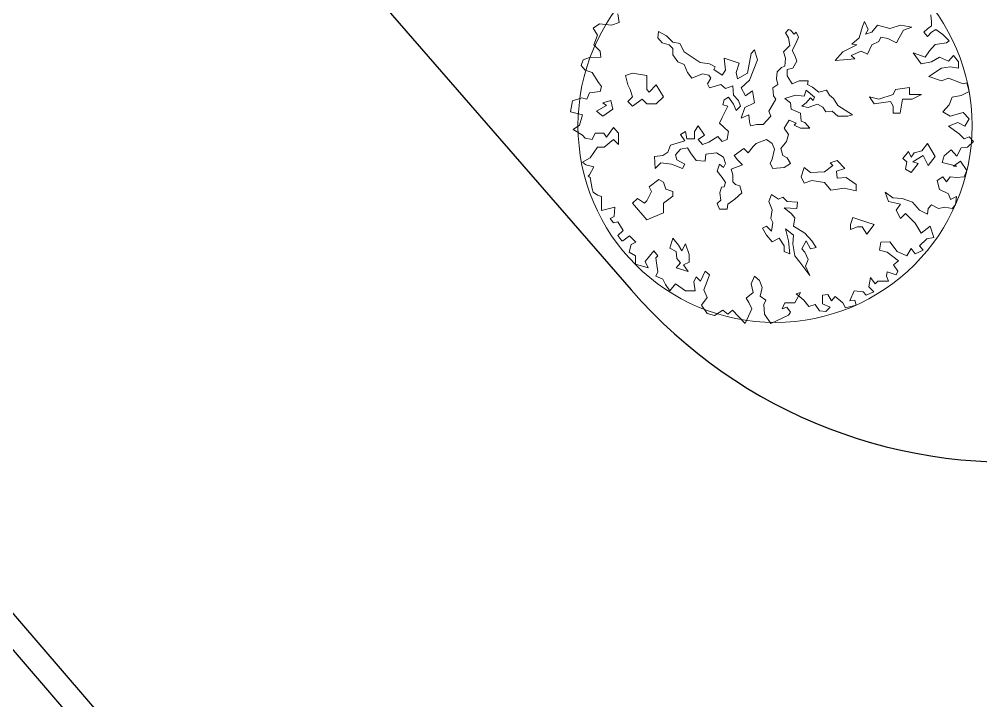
# Model space of a CAD drawing. Header units: millimetres. Extents: x 587797 to 2274247, y 1711 to 439204.
# Drawn here: x 2013631 to 2023236, y 260415 to 267228 of the extents above; entities that cross this region are included whole.
import ezdxf

# ---------------------------------------------------------------- set-up
doc = ezdxf.new("R2010")
doc.units = ezdxf.units.MM
doc.layers.add('finiture', color=7, linetype='Continuous', lineweight=20)

msp = doc.modelspace()

# ---------------------------------------------------------------- linework, layer by layer
for p, q in [((2018664.608, 255011.502), (1974112.592, 306717.375)), ((2018810.021, 255195.149), (1974465.319, 306745.625)), ((1983300.089, 306467.674), (2019745.401, 264522.149))]:
    msp.add_line(p, q)
msp.add_arc((2023519.723, 267801.553), 5000, 220.9864774, 332.5443274)
at = {"layer": 'finiture'}
for p, q in [((2019624.663, 267195.26), (2019610.374, 267281.028)), ((2022737.585, 267272.859), (2022745.75, 267203.428)), ((2019363.381, 267140.123), (2019426.66, 267183.007)), ((2019406.248, 267068.65), (2019363.381, 267140.123)), ((2019426.66, 267183.007), (2019547.095, 267168.712)), ((2019547.095, 267168.712), (2019624.663, 267195.26)), ((2022054.889, 267154.46), (2022020.105, 267041.667)), ((2022076.479, 267203.657), (2022054.889, 267154.46)), ((2022111.262, 267126.861), (2022076.479, 267203.657)), ((2022203.619, 267168.859), (2022147.245, 267098.063)), ((2022329.56, 267134.061), (2022203.619, 267168.859)), ((2022436.309, 267168.859), (2022329.56, 267134.061)), ((2022549.056, 267147.26), (2022436.309, 267168.859)), ((2022463.896, 267119.662), (2022549.056, 267147.26)), ((2022702.883, 267131.955), (2022668.182, 267097.239)), ((2022745.75, 267160.544), (2022702.883, 267131.955)), ((2022745.75, 267203.428), (2022745.75, 267160.544)), ((2019369.505, 266970.629), (2019406.248, 267068.65)), ((2020011.05, 267041.667), (2020018.247, 267105.263)), ((2020054.23, 266992.47), (2020011.05, 267041.667)), ((2020018.247, 267105.263), (2020096.21, 267063.265)), ((2020096.21, 267063.265), (2020159.78, 266999.669)), ((2021287.25, 267090.864), (2021314.837, 267126.861)), ((2021314.837, 267041.667), (2021287.25, 267090.864)), ((2021314.837, 267126.861), (2021336.427, 267119.662)), ((2021329.23, 266964.871), (2021314.837, 267041.667)), ((2021336.427, 267119.662), (2021371.21, 267077.664)), ((2021371.21, 267077.664), (2021392.8, 267098.063)), ((2021392.8, 267098.063), (2021414.39, 267048.866)), ((2021414.39, 267048.866), (2021392.8, 266992.47)), ((2022020.105, 267041.667), (2021949.338, 266978.07)), ((2022083.675, 267077.664), (2022111.262, 267126.861)), ((2022147.245, 267098.063), (2022083.675, 267077.664)), ((2022216.813, 267006.869), (2022238.402, 267048.866)), ((2022238.402, 267048.866), (2022309.169, 267034.467)), ((2022393.13, 266992.47), (2022421.916, 267041.667)), ((2022421.916, 267041.667), (2022463.896, 267119.662)), ((2022668.182, 267097.239), (2022702.883, 267054.355)), ((2022702.883, 267054.355), (2022745.75, 267097.239)), ((2022745.75, 267097.239), (2022788.616, 267125.828)), ((2022788.616, 267125.828), (2022858.019, 267076.818)), ((2022858.019, 267076.818), (2022921.298, 267013.513)), ((2019432.784, 266907.324), (2019369.505, 266970.629)), ((2020123.797, 266970.871), (2020054.23, 266992.47)), ((2020159.78, 266936.073), (2020123.797, 266970.871)), ((2020159.78, 266999.669), (2020230.547, 266985.27)), ((2020230.547, 266985.27), (2020272.527, 266901.275)), ((2021265.66, 266901.275), (2021329.23, 266964.871)), ((2021392.8, 266992.47), (2021350.82, 266914.474)), ((2021998.515, 266970.871), (2021858.181, 266901.275)), ((2021949.338, 266978.07), (2021998.515, 266970.871)), ((2022104.066, 266879.676), (2022147.245, 266970.871)), ((2022147.245, 266970.871), (2022216.813, 267006.869)), ((2022309.169, 267034.467), (2022393.13, 266992.47)), ((2022780.451, 266976.755), (2022723.296, 266913.45)), ((2022892.721, 266991.05), (2022780.451, 266976.755)), ((2022921.298, 267013.513), (2022892.721, 266991.05)), ((2019265.401, 266823.598), (2019328.68, 266844.019)), ((2019328.68, 266844.019), (2019440.949, 266850.145)), ((2019440.949, 266850.145), (2019432.784, 266907.324)), ((2020159.78, 266872.477), (2020159.78, 266936.073)), ((2020208.957, 266801.681), (2020159.78, 266872.477)), ((2020272.527, 266901.275), (2020434.451, 266795.681)), ((2020907.029, 266688.888), (2020941.812, 266886.876)), ((2020941.812, 266886.876), (2020976.596, 266921.674)), ((2020976.596, 266921.674), (2021005.382, 266823.28)), ((2021287.25, 266837.679), (2021265.66, 266901.275)), ((2021350.82, 266914.474), (2021378.407, 266865.277)), ((2021378.407, 266865.277), (2021399.997, 266808.881)), ((2021858.181, 266901.275), (2021780.218, 266816.08)), ((2021942.142, 266865.277), (2022041.695, 266908.475)), ((2021978.125, 266830.479), (2021942.142, 266865.277)), ((2022041.695, 266908.475), (2022104.066, 266879.676)), ((2022682.471, 266850.145), (2022562.036, 266893.029)), ((2022562.036, 266893.029), (2022639.604, 266780.714)), ((2022723.296, 266913.45), (2022682.471, 266850.145)), ((2022745.75, 266801.135), (2022823.318, 266850.145)), ((2022823.318, 266850.145), (2022915.174, 266809.303)), ((2022915.174, 266809.303), (2022964.165, 266864.44)), ((2022964.165, 266864.44), (2023013.155, 266801.135)), ((2019242.947, 266766.419), (2019265.401, 266823.598)), ((2019285.813, 266717.409), (2019242.947, 266766.419)), ((2020272.527, 266774.083), (2020208.957, 266801.681)), ((2020307.311, 266696.087), (2020272.527, 266774.083)), ((2020434.451, 266795.681), (2020525.608, 266781.282)), ((2020525.608, 266781.282), (2020581.982, 266752.484)), ((2020581.982, 266752.484), (2020568.788, 266724.886)), ((2020687.532, 266717.686), (2020674.338, 266837.679)), ((2020674.338, 266837.679), (2020821.869, 266788.482)), ((2020821.869, 266788.482), (2020794.282, 266696.087)), ((2021005.382, 266823.28), (2020927.419, 266619.292)), ((2021245.27, 266745.284), (2021280.053, 266759.684)), ((2021280.053, 266759.684), (2021287.25, 266837.679)), ((2021399.997, 266808.881), (2021358.017, 266739.285)), ((2021780.218, 266816.08), (2021865.378, 266823.28)), ((2021865.378, 266823.28), (2021978.125, 266830.479)), ((2022639.604, 266780.714), (2022745.75, 266801.135)), ((2022929.463, 266752.125), (2022843.73, 266737.83)), ((2023013.155, 266737.83), (2022929.463, 266752.125)), ((2023013.155, 266801.135), (2023013.155, 266737.83)), ((2019355.216, 266694.946), (2019285.813, 266717.409)), ((2019418.495, 266596.925), (2019355.216, 266694.946)), ((2019758.073, 266688.296), (2019687.251, 266665.578)), ((2019687.251, 266665.578), (2019711.304, 266570.7)), ((2019901.054, 266665.578), (2019758.073, 266688.296)), ((2019901.054, 266523.929), (2019901.054, 266665.578)), ((2020349.291, 266639.691), (2020307.311, 266696.087)), ((2020456.041, 266682.888), (2020349.291, 266639.691)), ((2020518.411, 266668.489), (2020456.041, 266682.888)), ((2020540.001, 266639.691), (2020518.411, 266668.489)), ((2020568.788, 266724.886), (2020652.748, 266668.489)), ((2020652.748, 266668.489), (2020687.532, 266717.686)), ((2020794.282, 266696.087), (2020807.475, 266632.491)), ((2020807.475, 266632.491), (2020907.029, 266688.888)), ((2021194.893, 266632.491), (2021202.09, 266703.287)), ((2021202.09, 266703.287), (2021245.27, 266745.284)), ((2021358.017, 266739.285), (2021301.643, 266724.886)), ((2021301.643, 266724.886), (2021301.643, 266661.29)), ((2021301.643, 266661.29), (2021350.82, 266583.294)), ((2022843.73, 266737.83), (2022717.172, 266654.104)), ((2022717.172, 266654.104), (2022843.73, 266611.22)), ((2019447.073, 266554.041), (2019418.495, 266596.925)), ((2019711.304, 266570.7), (2019735.357, 266523.929)), ((2019994.593, 266570.7), (2019923.771, 266499.876)), ((2020065.415, 266453.105), (2019994.593, 266570.7)), ((2020505.218, 266583.294), (2020540.001, 266639.691)), ((2020525.608, 266541.297), (2020505.218, 266583.294)), ((2020638.355, 266576.095), (2020525.608, 266541.297)), ((2020687.532, 266534.097), (2020638.355, 266576.095)), ((2020758.299, 266562.896), (2020687.532, 266534.097)), ((2020765.495, 266470.501), (2020758.299, 266562.896)), ((2020927.419, 266619.292), (2020843.459, 266541.297)), ((2021160.11, 266541.297), (2021209.286, 266576.095)), ((2021209.286, 266576.095), (2021194.893, 266632.491)), ((2021350.82, 266583.294), (2021421.587, 266612.093)), ((2021421.587, 266612.093), (2021512.744, 266612.093)), ((2021512.744, 266612.093), (2021505.547, 266576.095)), ((2021505.547, 266576.095), (2021554.724, 266548.496)), ((2022843.73, 266611.22), (2022915.174, 266639.809)), ((2022915.174, 266639.809), (2023062.145, 266582.631)), ((2023062.145, 266582.631), (2023096.847, 266590.799)), ((2023096.847, 266590.799), (2023119.3, 266505.031)), ((2019300.102, 266427.431), (2019328.68, 266490.736)), ((2019328.68, 266490.736), (2019432.784, 266505.031)), ((2019432.784, 266505.031), (2019447.073, 266554.041)), ((2019735.357, 266523.929), (2019758.073, 266453.105)), ((2019923.771, 266499.876), (2019901.054, 266523.929)), ((2020814.672, 266414.104), (2020765.495, 266470.501)), ((2020843.459, 266541.297), (2020885.439, 266463.302)), ((2020885.439, 266463.302), (2020956.206, 266513.698)), ((2020956.206, 266513.698), (2020976.596, 266393.706)), ((2021167.306, 266463.302), (2021160.11, 266541.297)), ((2021188.896, 266428.504), (2021167.306, 266463.302)), ((2021385.604, 266470.501), (2021280.053, 266435.703)), ((2021470.764, 266457.302), (2021385.604, 266470.501)), ((2021491.154, 266519.698), (2021470.764, 266457.302)), ((2021576.314, 266450.102), (2021491.154, 266519.698)), ((2021554.724, 266548.496), (2021618.294, 266499.299)), ((2021618.294, 266499.299), (2021696.257, 266519.698)), ((2021696.257, 266519.698), (2021723.844, 266470.501)), ((2021723.844, 266470.501), (2021765.825, 266435.703)), ((2022359.79, 266475.822), (2022218.146, 266429.051)), ((2022383.843, 266523.929), (2022359.79, 266475.822)), ((2022525.488, 266546.647), (2022383.843, 266523.929)), ((2022525.488, 266475.822), (2022525.488, 266546.647)), ((2022644.416, 266475.822), (2022525.488, 266475.822)), ((2022549.541, 266429.051), (2022644.416, 266475.822)), ((2023041.733, 266464.189), (2022949.876, 266449.894)), ((2023119.3, 266505.031), (2023041.733, 266464.189)), ((2019136.801, 266300.821), (2019159.255, 266413.136)), ((2019159.255, 266413.136), (2019251.112, 266441.726)), ((2019251.112, 266441.726), (2019300.102, 266427.431)), ((2019398.138, 266308.511), (2019496.492, 266364.907)), ((2019461.708, 266393.706), (2019539.672, 266414.104)), ((2019496.492, 266364.907), (2019461.708, 266393.706)), ((2019539.672, 266414.104), (2019560.062, 266330.11)), ((2019758.073, 266453.105), (2019711.304, 266404.998)), ((2019711.304, 266404.998), (2019758.073, 266358.227)), ((2019758.073, 266358.227), (2019852.948, 266429.051)), ((2019852.948, 266429.051), (2019901.054, 266380.944)), ((2019901.054, 266380.944), (2019994.593, 266380.944)), ((2019994.593, 266380.944), (2020065.415, 266453.105)), ((2020659.945, 266372.107), (2020674.338, 266421.304)), ((2020709.122, 266357.708), (2020659.945, 266372.107)), ((2020674.338, 266421.304), (2020716.318, 266450.102)), ((2020716.318, 266450.102), (2020765.495, 266379.307)), ((2020765.495, 266379.307), (2020794.282, 266315.71)), ((2020836.262, 266357.708), (2020814.672, 266414.104)), ((2020976.596, 266393.706), (2020878.242, 266344.509)), ((2021118.129, 266308.511), (2021152.913, 266364.907)), ((2021152.913, 266364.907), (2021188.896, 266428.504)), ((2021280.053, 266435.703), (2021336.427, 266393.706)), ((2021336.427, 266393.706), (2021343.623, 266330.11)), ((2021449.174, 266357.708), (2021491.154, 266393.706)), ((2021491.154, 266393.706), (2021534.334, 266442.903)), ((2021603.901, 266379.307), (2021512.744, 266344.509)), ((2021534.334, 266442.903), (2021561.921, 266414.104)), ((2021561.921, 266414.104), (2021576.314, 266450.102)), ((2021660.274, 266350.508), (2021603.901, 266379.307)), ((2021765.825, 266435.703), (2021809.004, 266364.907)), ((2021809.004, 266364.907), (2021956.535, 266273.713)), ((2022218.146, 266429.051), (2022123.271, 266453.105)), ((2022123.271, 266453.105), (2022171.376, 266380.944)), ((2022171.376, 266380.944), (2022335.737, 266404.998)), ((2022335.737, 266404.998), (2022359.79, 266358.227)), ((2022430.613, 266287.402), (2022454.665, 266429.051)), ((2022454.665, 266429.051), (2022549.541, 266429.051)), ((2022921.298, 266372.295), (2022858.019, 266300.821)), ((2022949.876, 266449.894), (2022921.298, 266372.295)), ((2019257.236, 266272.232), (2019136.801, 266300.821)), ((2019228.658, 266168.085), (2019257.236, 266272.232)), ((2019461.708, 266259.314), (2019398.138, 266308.511)), ((2019560.062, 266330.11), (2019461.708, 266259.314)), ((2020652.748, 266244.915), (2020709.122, 266357.708)), ((2020794.282, 266315.71), (2020836.262, 266357.708)), ((2020878.242, 266344.509), (2020843.459, 266237.715)), ((2020843.459, 266237.715), (2020920.222, 266273.713)), ((2020920.222, 266273.713), (2020927.419, 266202.917)), ((2021138.52, 266259.314), (2021118.129, 266308.511)), ((2021343.623, 266330.11), (2021434.78, 266288.112)), ((2021434.78, 266288.112), (2021441.977, 266210.117)), ((2021512.744, 266344.509), (2021449.174, 266357.708)), ((2021689.061, 266301.311), (2021660.274, 266350.508)), ((2021752.631, 266308.511), (2021689.061, 266301.311)), ((2021809.004, 266259.314), (2021752.631, 266308.511)), ((2021956.535, 266273.713), (2021907.358, 266259.314)), ((2022359.79, 266358.227), (2022359.79, 266287.402)), ((2022359.79, 266287.402), (2022430.613, 266287.402)), ((2022858.019, 266300.821), (2022929.463, 266257.937)), ((2022929.463, 266257.937), (2023062.145, 266294.695)), ((2023062.145, 266294.695), (2023119.3, 266231.39)), ((2020625.161, 266188.518), (2020652.748, 266244.915)), ((2020716.318, 266104.523), (2020625.161, 266188.518)), ((2020927.419, 266202.917), (2020934.616, 266160.92)), ((2020934.616, 266160.92), (2020998.186, 266175.319)), ((2020998.186, 266175.319), (2021061.756, 266175.319)), ((2021061.756, 266175.319), (2021138.52, 266259.314)), ((2021322.033, 266217.316), (2021272.857, 266139.321)), ((2021392.8, 266188.518), (2021322.033, 266217.316)), ((2021371.21, 266168.119), (2021392.8, 266188.518)), ((2021441.977, 266210.117), (2021477.96, 266195.718)), ((2021477.96, 266195.718), (2021527.137, 266139.321)), ((2021907.358, 266259.314), (2021809.004, 266259.314)), ((2023007.031, 266194.632), (2022915.174, 266159.916)), ((2023076.434, 266159.916), (2023007.031, 266194.632)), ((2023119.3, 266231.39), (2023076.434, 266159.916)), ((2019165.379, 266125.201), (2019228.658, 266168.085)), ((2019257.236, 266068.022), (2019165.379, 266125.201)), ((2019383.794, 266090.485), (2019355.216, 266027.18)), ((2019469.527, 266090.485), (2019383.794, 266090.485)), ((2019496.063, 266047.601), (2019469.527, 266090.485)), ((2019567.507, 266145.622), (2019496.063, 266047.601)), ((2019616.497, 266090.485), (2019567.507, 266145.622)), ((2019616.497, 265976.128), (2019616.497, 266090.485)), ((2020236.544, 266075.725), (2020286.92, 266104.523)), ((2020279.724, 266012.129), (2020236.544, 266075.725)), ((2020286.92, 266104.523), (2020300.114, 266033.727)), ((2020378.077, 266104.523), (2020412.861, 266160.92)), ((2020378.077, 266033.727), (2020378.077, 266104.523)), ((2020412.861, 266160.92), (2020476.431, 266068.525)), ((2020709.122, 266068.525), (2020716.318, 266104.523)), ((2021272.857, 266139.321), (2021314.837, 266075.725)), ((2021314.837, 266075.725), (2021294.446, 266004.929)), ((2021434.78, 266139.321), (2021371.21, 266168.119)), ((2021527.137, 266139.321), (2021434.78, 266139.321)), ((2022915.174, 266159.916), (2023019.279, 266082.317)), ((2023019.279, 266082.317), (2023070.31, 266033.306)), ((2019285.813, 266039.433), (2019257.236, 266068.022)), ((2019355.216, 266027.18), (2019285.813, 266039.433)), ((2019475.651, 265949.58), (2019567.507, 266027.18)), ((2019567.507, 266027.18), (2019616.497, 265976.128)), ((2020138.19, 265970.131), (2020279.724, 266012.129)), ((2020300.114, 266033.727), (2020378.077, 266033.727)), ((2020476.431, 266068.525), (2020412.861, 266026.528)), ((2020412.861, 266026.528), (2020456.041, 265977.331)), ((2020456.041, 265977.331), (2020518.411, 265998.93)), ((2020518.411, 265998.93), (2020610.768, 266055.326)), ((2020610.768, 266055.326), (2020652.748, 266004.929)), ((2020652.748, 266004.929), (2020701.925, 266026.528)), ((2020701.925, 266026.528), (2020709.122, 266068.525)), ((2020990.989, 265984.53), (2020963.402, 265955.732)), ((2021096.54, 266026.528), (2020990.989, 265984.53)), ((2021152.913, 265984.53), (2021096.54, 266026.528)), ((2021174.503, 265928.134), (2021152.913, 265984.53)), ((2021294.446, 266004.929), (2021238.073, 265935.333)), ((2022703.784, 265984.53), (2022647.41, 265913.735)), ((2022781.747, 265857.338), (2022703.784, 265984.53)), ((2023070.31, 266033.306), (2023119.3, 266053.727)), ((2023162.167, 266004.717), (2023105.012, 265949.58)), ((2023119.3, 266053.727), (2023162.167, 266004.717)), ((2019334.804, 265843.391), (2019406.248, 265949.58)), ((2019406.248, 265949.58), (2019475.651, 265949.58)), ((2020061.426, 265864.538), (2020110.603, 265899.336)), ((2020110.603, 265899.336), (2020138.19, 265970.131)), ((2020236.544, 265928.134), (2020187.367, 265871.737)), ((2020307.311, 265942.533), (2020236.544, 265928.134)), ((2020336.097, 265892.136), (2020307.311, 265942.533)), ((2020392.471, 265815.341), (2020336.097, 265892.136)), ((2020596.375, 265892.136), (2020490.824, 265878.937)), ((2020667.141, 265850.139), (2020596.375, 265892.136)), ((2020871.046, 265935.333), (2020772.692, 265864.538)), ((2020913.026, 265892.136), (2020871.046, 265935.333)), ((2020963.402, 265955.732), (2020913.026, 265892.136)), ((2021152.913, 265829.74), (2021174.503, 265928.134)), ((2021238.073, 265935.333), (2021258.463, 265864.538)), ((2022513.073, 265906.535), (2022456.7, 265835.739)), ((2022541.86, 265850.139), (2022513.073, 265906.535)), ((2022569.447, 265892.136), (2022541.86, 265850.139)), ((2022647.41, 265913.735), (2022569.447, 265892.136)), ((2022941.711, 265920.991), (2022872.308, 265863.812)), ((2022998.866, 265857.686), (2022941.711, 265920.991)), ((2023041.733, 265941.412), (2022998.866, 265857.686)), ((2023105.012, 265949.58), (2023041.733, 265941.412)), ((2019257.236, 265800.507), (2019334.804, 265843.391)), ((2019291.937, 265771.918), (2019257.236, 265800.507)), ((2019976.266, 265857.338), (2020061.426, 265864.538)), ((2019983.463, 265737.345), (2019976.266, 265857.338)), ((2020039.837, 265793.742), (2019983.463, 265737.345)), ((2020145.387, 265779.343), (2020039.837, 265793.742)), ((2020187.367, 265871.737), (2020201.76, 265822.54)), ((2020201.76, 265822.54), (2020279.724, 265779.343)), ((2020483.628, 265808.141), (2020392.471, 265815.341)), ((2020490.824, 265878.937), (2020483.628, 265808.141)), ((2020687.532, 265786.542), (2020667.141, 265850.139)), ((2020772.692, 265864.538), (2020807.475, 265822.54)), ((2020807.475, 265822.54), (2020856.652, 265773.343)), ((2021132.523, 265786.542), (2021152.913, 265829.74)), ((2021258.463, 265864.538), (2021301.643, 265842.939)), ((2021301.643, 265842.939), (2021336.427, 265786.542)), ((2021731.041, 265793.742), (2021801.808, 265815.341)), ((2021759.828, 265766.144), (2021731.041, 265793.742)), ((2021801.808, 265815.341), (2021878.572, 265737.345)), ((2022456.7, 265835.739), (2022498.68, 265800.942)), ((2022498.68, 265800.942), (2022485.486, 265730.146)), ((2022556.253, 265800.942), (2022661.803, 265864.538)), ((2022612.626, 265786.542), (2022556.253, 265800.942)), ((2022661.803, 265864.538), (2022710.98, 265766.144)), ((2022710.98, 265766.144), (2022781.747, 265857.338)), ((2022872.308, 265863.812), (2022851.895, 265794.381)), ((2022851.895, 265794.381), (2022998.866, 265757.623)), ((2022964.165, 265757.623), (2023033.568, 265808.676)), ((2023033.568, 265808.676), (2023096.847, 265716.781)), ((2019369.505, 265751.497), (2019291.937, 265771.918)), ((2019328.68, 265673.897), (2019369.505, 265751.497)), ((2020258.134, 265737.345), (2020145.387, 265779.343)), ((2020279.724, 265779.343), (2020258.134, 265737.345)), ((2020603.571, 265709.747), (2020625.161, 265779.343)), ((2020652.748, 265646.151), (2020603.571, 265709.747)), ((2020625.161, 265779.343), (2020667.141, 265744.545)), ((2020667.141, 265744.545), (2020687.532, 265786.542)), ((2020856.652, 265773.343), (2020743.905, 265730.146)), ((2020743.905, 265730.146), (2020758.299, 265673.749)), ((2021160.11, 265737.345), (2021132.523, 265786.542)), ((2021272.857, 265744.545), (2021160.11, 265737.345)), ((2021336.427, 265786.542), (2021272.857, 265744.545)), ((2021441.977, 265653.35), (2021470.764, 265744.545)), ((2021470.764, 265744.545), (2021534.334, 265695.348)), ((2021534.334, 265695.348), (2021674.668, 265702.547)), ((2021674.668, 265702.547), (2021759.828, 265766.144)), ((2021878.572, 265737.345), (2021794.611, 265709.747)), ((2021794.611, 265709.747), (2021801.808, 265638.951)), ((2022485.486, 265730.146), (2022541.86, 265695.348)), ((2022541.86, 265695.348), (2022612.626, 265786.542)), ((2022998.866, 265757.623), (2022964.165, 265757.623)), ((2023096.847, 265716.781), (2023070.31, 265653.476)), ((2019314.391, 265659.603), (2019328.68, 265673.897)), ((2019334.804, 265645.308), (2019314.391, 265659.603)), ((2019355.216, 265532.993), (2019334.804, 265645.308)), ((2020018.646, 265624.592), (2019923.771, 265553.768)), ((2020065.415, 265600.538), (2020018.646, 265624.592)), ((2020089.468, 265529.714), (2020065.415, 265600.538)), ((2020687.532, 265596.954), (2020652.748, 265646.151)), ((2020674.338, 265553.756), (2020687.532, 265596.954)), ((2020758.299, 265673.749), (2020758.299, 265604.153)), ((2020758.299, 265604.153), (2020787.085, 265575.355)), ((2021470.764, 265589.754), (2021441.977, 265653.35)), ((2021547.527, 265617.353), (2021470.764, 265589.754)), ((2021674.668, 265596.954), (2021547.527, 265617.353)), ((2021738.238, 265518.959), (2021674.668, 265596.954)), ((2021801.808, 265638.951), (2021892.965, 265646.151)), ((2021892.965, 265646.151), (2021991.319, 265575.355)), ((2022858.019, 265653.476), (2022800.864, 265616.719)), ((2022800.864, 265616.719), (2022823.318, 265526.866)), ((2022892.721, 265602.424), (2022858.019, 265653.476)), ((2022929.463, 265653.476), (2022892.721, 265602.424)), ((2022992.742, 265645.308), (2022929.463, 265653.476)), ((2023070.31, 265653.476), (2022992.742, 265645.308)), ((2019363.381, 265498.277), (2019355.216, 265532.993)), ((2019947.824, 265506.997), (2019901.054, 265412.119)), ((2019923.771, 265553.768), (2019947.824, 265506.997)), ((2020160.29, 265506.997), (2020089.468, 265529.714)), ((2020160.29, 265458.889), (2020160.29, 265506.997)), ((2020631.158, 265491.36), (2020645.552, 265547.757)), ((2020645.552, 265547.757), (2020674.338, 265553.756)), ((2020787.085, 265575.355), (2020829.065, 265560.956)), ((2020829.065, 265560.956), (2020850.655, 265491.36)), ((2021872.575, 265540.557), (2021738.238, 265518.959)), ((2021991.319, 265511.759), (2021872.575, 265540.557)), ((2021991.319, 265575.355), (2021991.319, 265511.759)), ((2022823.318, 265526.866), (2022915.174, 265483.982)), ((2019406.248, 265469.688), (2019363.381, 265498.277)), ((2019447.073, 265455.393), (2019406.248, 265469.688)), ((2019447.073, 265383.919), (2019447.073, 265455.393)), ((2019806.179, 265436.172), (2019758.073, 265388.065)), ((2019877.001, 265388.065), (2019806.179, 265436.172)), ((2019901.054, 265412.119), (2019877.001, 265388.065)), ((2020065.415, 265388.065), (2020160.29, 265458.889)), ((2020603.571, 265384.567), (2020638.355, 265420.565)), ((2020638.355, 265420.565), (2020631.158, 265491.36)), ((2020779.888, 265427.764), (2020709.122, 265378.567)), ((2020850.655, 265491.36), (2020779.888, 265427.764)), ((2021145.716, 265476.961), (2021118.129, 265406.165)), ((2021118.129, 265406.165), (2021152.913, 265322.17)), ((2021216.483, 265427.764), (2021145.716, 265476.961)), ((2021258.463, 265448.163), (2021216.483, 265427.764)), ((2021301.643, 265406.165), (2021258.463, 265448.163)), ((2021407.193, 265398.966), (2021301.643, 265406.165)), ((2022357.91, 265441.098), (2022280.342, 265498.277)), ((2022280.342, 265498.277), (2022315.044, 265406.383)), ((2022315.044, 265406.383), (2022435.478, 265377.793)), ((2022449.767, 265434.972), (2022357.91, 265441.098)), ((2022555.913, 265398.214), (2022449.767, 265434.972)), ((2022915.174, 265483.982), (2022935.587, 265426.804)), ((2022935.587, 265426.804), (2022992.742, 265455.393)), ((2022992.742, 265455.393), (2022984.577, 265371.667)), ((2019447.073, 265314.488), (2019447.073, 265383.919)), ((2019581.796, 265349.204), (2019447.073, 265314.488)), ((2019573.631, 265257.309), (2019581.796, 265349.204)), ((2019758.073, 265388.065), (2019901.054, 265222.362)), ((2020065.415, 265293.187), (2020065.415, 265388.065)), ((2020625.161, 265328.17), (2020603.571, 265384.567)), ((2020701.925, 265328.17), (2020625.161, 265328.17)), ((2020709.122, 265378.567), (2020701.925, 265328.17)), ((2021152.913, 265322.17), (2021138.52, 265236.976)), ((2021343.623, 265286.173), (2021272.857, 265342.569)), ((2021272.857, 265342.569), (2021399.997, 265335.37)), ((2021399.997, 265335.37), (2021407.193, 265398.966)), ((2022435.478, 265377.793), (2022392.612, 265320.614)), ((2022392.612, 265320.614), (2022435.478, 265236.888)), ((2022625.315, 265320.614), (2022555.913, 265398.214)), ((2022702.883, 265279.773), (2022625.315, 265320.614)), ((2022711.048, 265334.909), (2022702.883, 265279.773)), ((2022745.75, 265371.667), (2022711.048, 265334.909)), ((2022815.153, 265334.909), (2022745.75, 265371.667)), ((2022878.432, 265349.204), (2022815.153, 265334.909)), ((2022949.876, 265334.909), (2022878.432, 265349.204)), ((2022984.577, 265371.667), (2022949.876, 265334.909)), ((2019532.806, 265236.888), (2019573.631, 265257.309)), ((2019567.507, 265194.004), (2019532.806, 265236.888)), ((2019901.054, 265222.362), (2020065.415, 265293.187)), ((2021138.52, 265236.976), (2021160.11, 265194.978)), ((2021378.407, 265244.175), (2021343.623, 265286.173)), ((2021365.213, 265158.98), (2021378.407, 265244.175)), ((2021957.573, 265246.416), (2021934.857, 265175.592)), ((2022099.218, 265199.645), (2021957.573, 265246.416)), ((2022435.478, 265236.888), (2022484.468, 265285.899)), ((2022484.468, 265285.899), (2022582.449, 265187.878)), ((2019610.374, 265202.173), (2019567.507, 265194.004)), ((2019665.488, 265116.405), (2019610.374, 265202.173)), ((2019610.374, 265067.394), (2019665.488, 265116.405)), ((2021096.54, 265158.98), (2021054.559, 265138.582)), ((2021054.559, 265138.582), (2021096.54, 265067.786)), ((2021145.716, 265109.783), (2021096.54, 265158.98)), ((2021160.11, 265194.978), (2021145.716, 265109.783)), ((2021314.837, 265011.389), (2021287.25, 265131.382)), ((2021287.25, 265131.382), (2021365.213, 265067.786)), ((2021477.96, 265089.385), (2021365.213, 265158.98)), ((2021934.857, 265175.592), (2021934.857, 265127.484)), ((2021934.857, 265127.484), (2022005.679, 265151.538)), ((2022005.679, 265151.538), (2022052.448, 265151.538)), ((2022052.448, 265151.538), (2022099.218, 265080.713)), ((2022171.376, 265175.592), (2022099.218, 265199.645)), ((2022099.218, 265080.713), (2022171.376, 265175.592)), ((2022582.449, 265187.878), (2022639.604, 265089.857)), ((2022639.604, 265089.857), (2022731.461, 265159.289)), ((2022731.461, 265159.289), (2022766.162, 265046.973)), ((2019651.199, 265012.258), (2019610.374, 265067.394)), ((2019728.767, 265061.268), (2019659.364, 265012.258)), ((2019792.046, 264997.963), (2019728.767, 265061.268)), ((2020130.994, 264940.593), (2020159.78, 265040.187)), ((2020159.78, 265040.187), (2020216.154, 264969.392)), ((2021096.54, 265067.786), (2021152.913, 265004.19)), ((2021152.913, 265004.19), (2021223.68, 265040.187)), ((2021223.68, 265040.187), (2021272.857, 264962.192)), ((2021365.213, 265067.786), (2021358.017, 264983.791)), ((2021547.527, 265011.389), (2021477.96, 265089.385)), ((2022696.76, 265032.679), (2022625.315, 264961.205)), ((2022766.162, 265046.973), (2022696.76, 265032.679)), ((2019659.364, 265012.258), (2019651.199, 265012.258)), ((2019722.643, 264897.9), (2019743.056, 264975.5)), ((2019743.056, 264975.5), (2019792.046, 264997.963)), ((2020194.564, 264905.796), (2020130.994, 264940.593)), ((2020216.154, 264969.392), (2020250.937, 264912.995)), ((2020250.937, 264912.995), (2020286.92, 264983.791)), ((2020286.92, 264983.791), (2020321.704, 264876.997)), ((2021272.857, 264962.192), (2021272.857, 264905.796)), ((2021329.23, 264884.197), (2021314.837, 265011.389)), ((2021358.017, 264983.791), (2021378.407, 264863.798)), ((2021449.174, 264933.394), (2021491.154, 265011.389)), ((2021477.96, 264898.596), (2021449.174, 264933.394)), ((2021491.154, 265011.389), (2021534.334, 264933.394)), ((2021534.334, 264933.394), (2021590.707, 264947.793)), ((2021590.707, 264947.793), (2021547.527, 265011.389)), ((2022237.476, 264997.963), (2022223.187, 264920.363)), ((2022329.333, 265004.089), (2022237.476, 264997.963)), ((2022400.777, 264906.069), (2022329.333, 265004.089)), ((2022541.624, 264934.658), (2022498.757, 264863.185)), ((2022582.449, 264883.606), (2022541.624, 264934.658)), ((2022625.315, 264961.205), (2022660.017, 264920.363)), ((2019785.922, 264863.185), (2019722.643, 264897.9)), ((2019785.922, 264779.459), (2019785.922, 264863.185)), ((2019969.636, 264912.195), (2019883.903, 264806.006)), ((2020010.461, 264863.185), (2019969.636, 264912.195)), ((2019990.048, 264842.764), (2020010.461, 264863.185)), ((2019998.213, 264793.753), (2019990.048, 264842.764)), ((2020201.76, 264835), (2020194.564, 264905.796)), ((2020236.544, 264793.002), (2020201.76, 264835)), ((2020321.704, 264876.997), (2020321.704, 264800.202)), ((2021272.857, 264905.796), (2021329.23, 264884.197)), ((2021378.407, 264863.798), (2021427.584, 264800.202)), ((2021512.744, 264827.8), (2021477.96, 264898.596)), ((2021483.957, 264758.205), (2021512.744, 264827.8)), ((2022223.187, 264920.363), (2022300.755, 264897.9)), ((2022300.755, 264897.9), (2022415.066, 264814.174)), ((2022498.757, 264863.185), (2022400.777, 264906.069)), ((2022660.017, 264920.363), (2022582.449, 264883.606)), ((2019912.48, 264742.701), (2019785.922, 264779.459)), ((2019883.903, 264806.006), (2019912.48, 264742.701)), ((2020010.461, 264701.859), (2019998.213, 264793.753)), ((2020194.564, 264743.805), (2020236.544, 264793.002)), ((2020314.507, 264707.808), (2020194.564, 264743.805)), ((2020321.704, 264800.202), (2020265.33, 264771.404)), ((2020265.33, 264771.404), (2020314.507, 264707.808)), ((2021427.584, 264800.202), (2021527.137, 264665.81)), ((2021527.137, 264665.81), (2021483.957, 264758.205)), ((2022415.066, 264814.174), (2022364.034, 264771.29)), ((2022364.034, 264771.29), (2022406.901, 264707.985)), ((2019990.048, 264658.975), (2020010.461, 264701.859)), ((2020061.492, 264630.386), (2019990.048, 264658.975)), ((2020392.176, 264652.849), (2020369.723, 264601.796)), ((2020435.043, 264609.965), (2020392.176, 264652.849)), ((2020484.033, 264707.985), (2020435.043, 264609.965)), ((2020524.858, 264673.27), (2020484.033, 264707.985)), ((2020504.446, 264609.965), (2020524.858, 264673.27)), ((2020975.977, 264658.975), (2020941.276, 264581.375)), ((2021027.008, 264616.091), (2020975.977, 264658.975)), ((2022133.372, 264644.68), (2022119.083, 264552.786)), ((2022182.362, 264581.375), (2022133.372, 264644.68)), ((2022300.755, 264701.859), (2022294.631, 264658.975)), ((2022294.631, 264658.975), (2022315.044, 264609.965)), ((2022392.612, 264673.27), (2022300.755, 264701.859)), ((2022406.901, 264707.985), (2022392.612, 264673.27)), ((2020088.029, 264575.249), (2020061.492, 264630.386)), ((2020130.895, 264511.944), (2020088.029, 264575.249)), ((2020188.05, 264581.375), (2020130.895, 264511.944)), ((2020286.031, 264511.944), (2020188.05, 264581.375)), ((2020369.723, 264601.796), (2020384.011, 264511.944)), ((2020469.744, 264524.197), (2020504.446, 264609.965)), ((2020941.276, 264581.375), (2020961.688, 264497.649)), ((2021053.545, 264546.66), (2021027.008, 264616.091)), ((2021033.132, 264460.892), (2021053.545, 264546.66)), ((2022119.083, 264552.786), (2022168.073, 264503.776)), ((2022208.898, 264609.965), (2022182.362, 264581.375)), ((2022266.054, 264609.965), (2022208.898, 264609.965)), ((2022315.044, 264609.965), (2022266.054, 264609.965)), ((2020384.011, 264511.944), (2020286.031, 264511.944)), ((2020447.291, 264368.997), (2020504.446, 264446.597)), ((2020504.446, 264446.597), (2020469.744, 264524.197)), ((2020961.688, 264497.649), (2020892.285, 264440.471)), ((2021090.288, 264420.05), (2021033.132, 264460.892)), ((2021435.261, 264497.649), (2021378.105, 264391.46)), ((2021392.394, 264483.355), (2021435.261, 264497.649)), ((2021469.962, 264420.05), (2021392.394, 264483.355)), ((2021708.789, 264475.186), (2021653.675, 264469.06)), ((2021653.675, 264469.06), (2021653.675, 264383.292)), ((2021745.532, 264411.881), (2021708.789, 264475.186)), ((2021780.234, 264454.765), (2021745.532, 264411.881)), ((2021857.802, 264391.46), (2021780.234, 264454.765)), ((2021970.071, 264511.944), (2021927.204, 264411.881)), ((2022061.928, 264503.776), (2021970.071, 264511.944)), ((2022090.505, 264469.06), (2022061.928, 264503.776)), ((2022168.073, 264503.776), (2022090.505, 264469.06)), ((2020504.446, 264285.271), (2020447.291, 264368.997)), ((2020892.285, 264440.471), (2020920.863, 264397.587)), ((2020920.863, 264397.587), (2020949.441, 264334.282)), ((2021067.834, 264377.166), (2021090.288, 264420.05)), ((2021075.999, 264279.145), (2021067.834, 264377.166)), ((2021280.125, 264391.46), (2021251.547, 264334.282)), ((2021251.547, 264334.282), (2021300.537, 264348.576)), ((2021378.105, 264391.46), (2021280.125, 264391.46)), ((2021300.537, 264348.576), (2021335.239, 264299.566)), ((2021518.952, 264356.745), (2021469.962, 264420.05)), ((2021582.231, 264377.166), (2021518.952, 264356.745)), ((2021625.098, 264313.861), (2021582.231, 264377.166)), ((2021653.675, 264383.292), (2021731.243, 264348.576)), ((2021731.243, 264348.576), (2021688.377, 264305.692)), ((2021886.379, 264342.45), (2021857.802, 264391.46)), ((2021990.483, 264368.997), (2021886.379, 264342.45)), ((2021927.204, 264411.881), (2021978.236, 264420.05)), ((2021978.236, 264420.05), (2021990.483, 264368.997)), ((2020575.89, 264264.85), (2020504.446, 264285.271)), ((2020659.582, 264319.987), (2020575.89, 264264.85)), ((2020708.572, 264279.145), (2020659.582, 264319.987)), ((2020757.562, 264319.987), (2020708.572, 264279.145)), ((2020814.717, 264256.682), (2020757.562, 264319.987)), ((2020884.12, 264187.251), (2020814.717, 264256.682)), ((2020949.441, 264334.282), (2020884.12, 264187.251)), ((2021139.278, 264187.251), (2021075.999, 264279.145)), ((2021314.826, 264270.977), (2021139.278, 264187.251)), ((2021335.239, 264299.566), (2021314.826, 264270.977)), ((2021688.377, 264305.692), (2021625.098, 264313.861))]:
    msp.add_line(p, q, dxfattribs=at)
msp.add_circle((2021181.25, 266164.992), 1968.5, dxfattribs=at)

doc.saveas('drawing.dxf')
